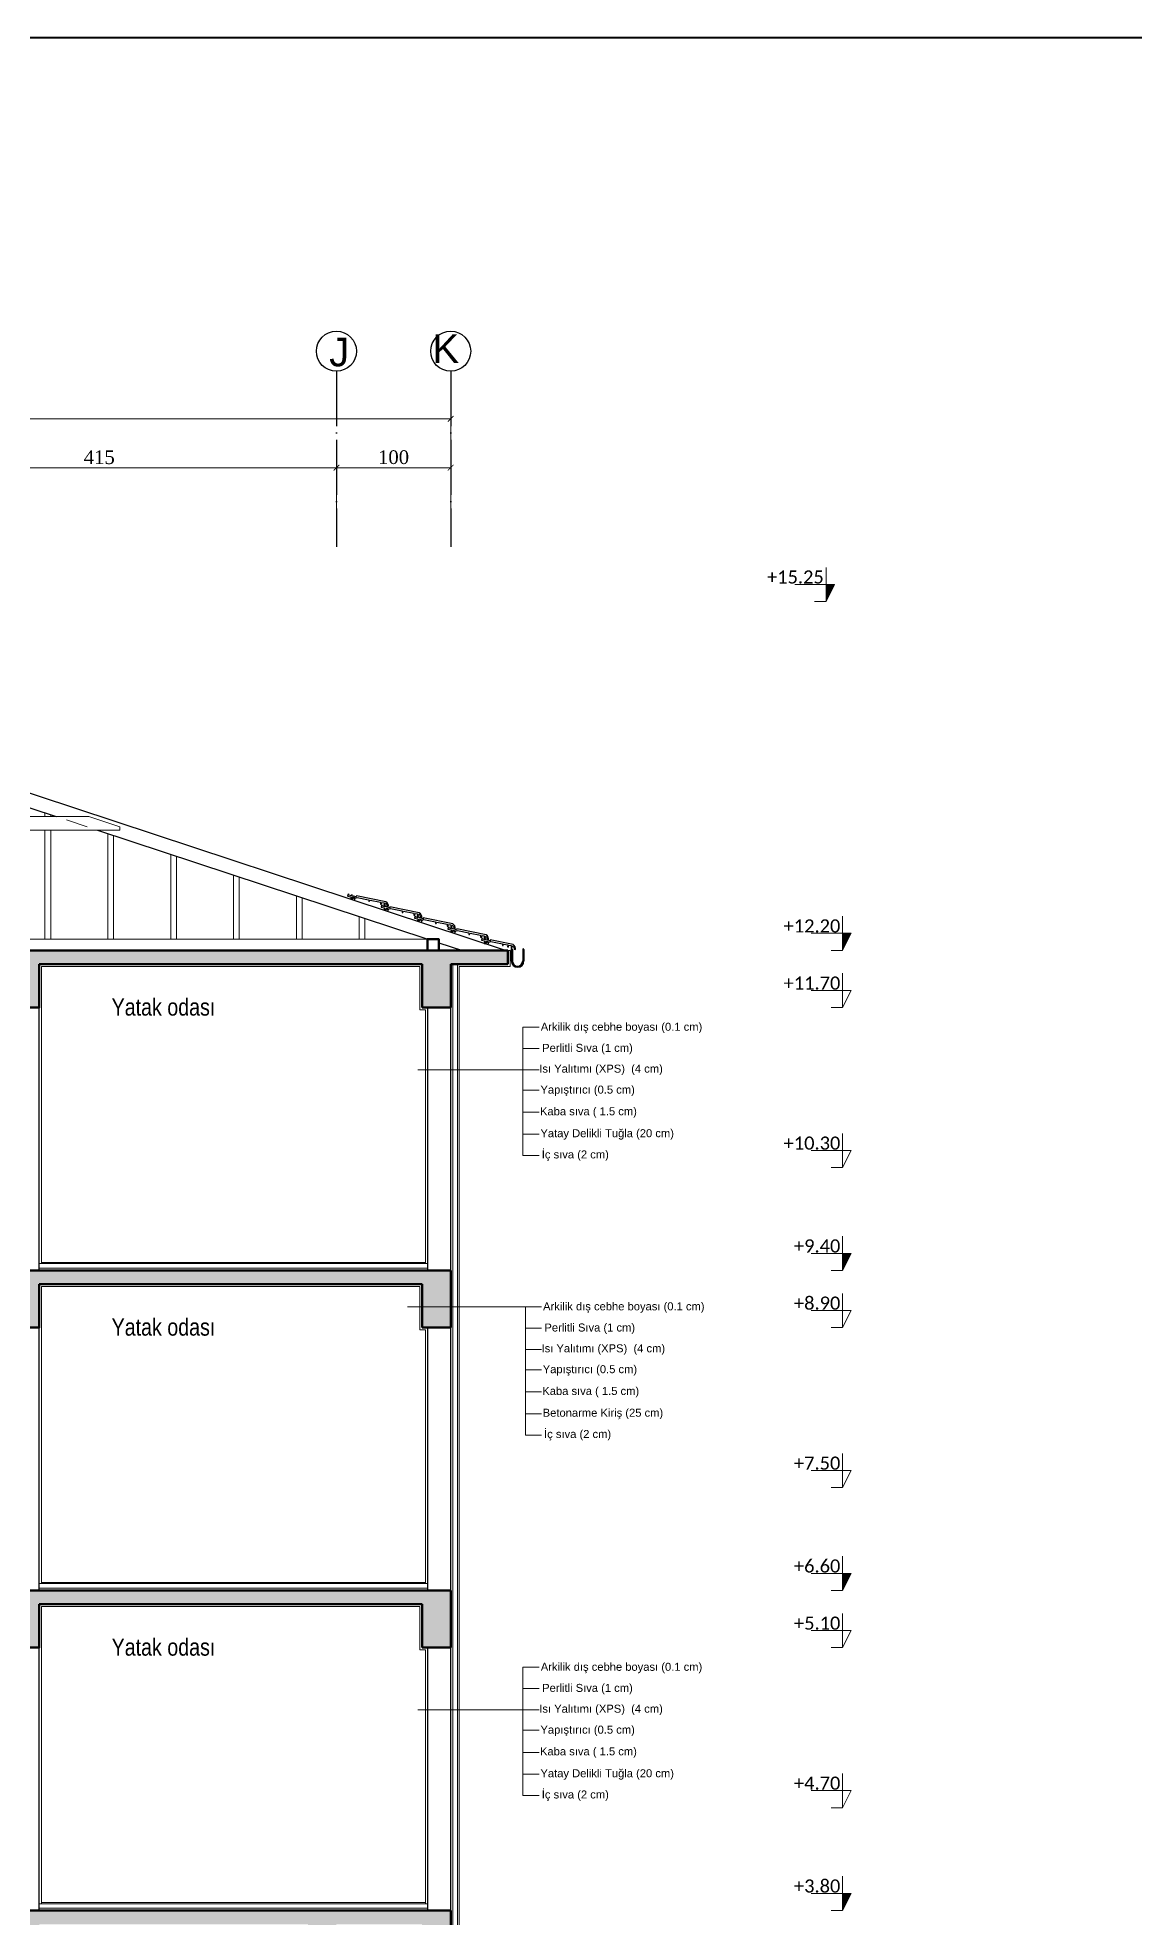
# Model space of a CAD drawing. Header units: metres. Extents: x 134072 to 172200, y 35728 to 38066.
# Drawn here: x 168327 to 169185, y 36596 to 38066 of the extents above; entities that cross this region are included whole.
import ezdxf

# ---------------------------------------------------------------- set-up
doc = ezdxf.new("R2010")
doc.units = ezdxf.units.M
doc.linetypes.add('ACAD_ISO04W100', pattern=[30, 24, -3, 0, -3])
for name, color, linetype in [('Aks', 7, 'Continuous'), ('duvaR', 52, 'Continuous'), ('KİREMİT', 242, 'Continuous'), ('yazı', 7, 'Continuous')]:
    doc.layers.add(name, color=color, linetype=linetype)
for name, color, linetype, lineweight in [('Cizgi 15', 3, 'Continuous', 15), ('Cizgi 20', 175, 'Continuous', 20), ('Cizgi 50', 1, 'Continuous', 50), ('ELEKTRİK', 102, 'Continuous', 40), ('Kotlandırma', 212, 'Continuous', 9), ('Olcu 20', 7, 'Continuous', 20), ('sıva', 145, 'Continuous', 5), ('Tarama 13', 221, 'Continuous', 13), ('Yazi Detay', 30, 'Continuous', 20)]:
    doc.layers.add(name, color=color, linetype=linetype, lineweight=lineweight)
doc.styles.add('arial_1_18', font='arial.ttf', dxfattribs={"height": 0.2})
doc.styles.add('omer', font='times.ttf', dxfattribs={"height": 12})
doc.styles.add('omr', font='ARIALN.TTF', dxfattribs={"height": 20})
doc.styles.get("Standard").update_dxf_attribs({"font": 'txt.shx'})
doc.dimstyles.new('ISO-25', dxfattribs={"dimtxt": 12, "dimasz": 5, "dimexe": 3, "dimexo": 10, "dimgap": 3, "dimtad": 1, "dimdec": 0, "dimtxsty": 'omer', "dimblk": 'ARCHTICK', "dimcen": 0, "dimclrd": 256, "dimclre": 256, "dimclrt": 256, "dimadec": 0, "dimazin": 0, "dimtfac": 1, "dimtdec": 0, "dimtix": 1, "dimtmove": 0, "dimatfit": 3, "dimldrblk": 'ARCHTICK', "dimfxl": 50, "dimfxlon": 1, "dimlwd": -1, "dimlwe": -1, "dimarcsym": 0})

# ---------------------------------------------------------------- blocks, each defined once
blk = doc.blocks.new('_ArchTick')
at = {"layer": 'Olcu 20', "color": 0, "const_width": 0.15}
blk.add_lwpolyline([(-0.5, -0.5), (0.5, 0.5)], dxfattribs=at)
blk = doc.blocks.new('*D191')
at = {"layer": 'Defpoints', "color": 0, "transparency": 16777216}
for p in [(52668.1, 7269), (52253.1, 7199.8), (52668.1, 7199.8)]:
    blk.add_point(p, dxfattribs=at)
at = {"layer": 'Olcu 20', "transparency": 16777216}
for p, q in [((52253.1, 7219), (52253.1, 7272)), ((52668.1, 7219), (52668.1, 7272)), ((52253.1, 7269), (52668.1, 7269))]:
    blk.add_line(p, q, dxfattribs=at)
at = {"layer": 'Olcu 20', "transparency": 16777216, "xscale": 5, "yscale": 5, "zscale": 5, "rotation": 180}
blk.add_blockref('_ArchTick', (52253.1, 7269), dxfattribs=at)
at = {"layer": 'Olcu 20', "transparency": 16777216, "xscale": 5, "yscale": 5, "zscale": 5}
blk.add_blockref('_ArchTick', (52668.1, 7269), dxfattribs=at)
at = {"layer": 'Olcu 20', "transparency": 16777216, "insert": (52460.6, 7278.1), "char_height": 12, "attachment_point": 5, "style": 'omer'}
blk.add_mtext('415', dxfattribs=at)
blk = doc.blocks.new('*D192')
at = {"layer": 'Defpoints', "color": 0, "transparency": 16777216}
for p in [(52768.1, 7269), (52668.1, 7199.8), (52768.1, 7199.8)]:
    blk.add_point(p, dxfattribs=at)
at = {"layer": 'Olcu 20', "transparency": 16777216}
for p, q in [((52668.1, 7219), (52668.1, 7272)), ((52768.1, 7219), (52768.1, 7272)), ((52668.1, 7269), (52768.1, 7269))]:
    blk.add_line(p, q, dxfattribs=at)
at = {"layer": 'Olcu 20', "transparency": 16777216, "xscale": 5, "yscale": 5, "zscale": 5, "rotation": 180}
blk.add_blockref('_ArchTick', (52668.1, 7269), dxfattribs=at)
at = {"layer": 'Olcu 20', "transparency": 16777216, "xscale": 5, "yscale": 5, "zscale": 5}
blk.add_blockref('_ArchTick', (52768.1, 7269), dxfattribs=at)
at = {"layer": 'Olcu 20', "transparency": 16777216, "insert": (52718.1, 7278.1), "char_height": 12, "attachment_point": 5, "style": 'omer'}
blk.add_mtext('100', dxfattribs=at)
blk = doc.blocks.new('*D193')
at = {"layer": 'Defpoints', "color": 0, "transparency": 16777216}
for p in [(51068.1, 7311.8), (51068.1, 7199.8), (52768.1, 7199.8)]:
    blk.add_point(p, dxfattribs=at)
at = {"layer": 'Olcu 20', "transparency": 16777216}
for p, q in [((51068.1, 7261.8), (51068.1, 7314.8)), ((52768.1, 7311.8), (51068.1, 7311.8)), ((52768.1, 7261.8), (52768.1, 7314.8))]:
    blk.add_line(p, q, dxfattribs=at)
at = {"layer": 'Olcu 20', "transparency": 16777216, "xscale": 5, "yscale": 5, "zscale": 5, "rotation": 180}
blk.add_blockref('_ArchTick', (51068.1, 7311.8), dxfattribs=at)
at = {"layer": 'Olcu 20', "transparency": 16777216, "xscale": 5, "yscale": 5, "zscale": 5}
blk.add_blockref('_ArchTick', (52768.1, 7311.8), dxfattribs=at)
at = {"layer": 'Olcu 20', "transparency": 16777216, "insert": (51918.1, 7320.9), "char_height": 12, "attachment_point": 5, "style": 'omer'}
blk.add_mtext('1700', dxfattribs=at)
blk = doc.blocks.new('A$C4DE30334')
at = {"layer": 'Kotlandırma', "lineweight": 20}
for points in [[(2427.7, 1822.8), (2435.2, 1822.8), (2427.7, 1807.8)], [(2442.2, 1517.6), (2449.7, 1517.6), (2442.2, 1502.6)], [(2442.2, 1237.6), (2449.7, 1237.6), (2442.2, 1222.6)], [(2442.2, 957.6), (2449.7, 957.6), (2442.2, 942.6)], [(2442.2, 677.6), (2449.7, 677.6), (2442.2, 662.6)]]:
    blk.add_hatch(color=256, dxfattribs=at).paths.add_polyline_path(points)
at = {"layer": 'Tarama 13'}
h = blk.add_hatch(dxfattribs=at)
h.set_pattern_fill('ANSI33', color=256, scale=2, style=0)
h.set_pattern_definition([(45, (-50668.803, -5344.02), (-8.980256, 8.980256), []), (45, (-50659.823, -5344.02), (-8.980256, 8.980256), [6.35, -3.175])])
h.paths.add_polyline_path([(2099.3, 382.6), (2079.3, 382.6), (2079.3, 202.6), (2099.3, 202.6)])
h.paths.add_polyline_path([(1999.3, 242.6), (1999.3, 382.6), (1969.3, 382.6), (1969.3, 242.6), (1739.3, 242.6), (1739.3, 382.6), (1714.3, 382.6), (1714.3, 242.6), (1620.5, 242.6), (1620.5, 202.6), (1999.3, 202.6)])
h.paths.add_polyline_path([(1620.5, 242.6), (1124.3, 242.6), (1124.3, 382.6), (1099.3, 382.6), (1099.3, 242.6), (914.3, 242.6), (914.3, 1502.6), (583.4, 1502.6), (583.3, 1490.6), (889.3, 1490.6), (889.3, 1222.6), (349.3, 1222.6), (349.3, 1207.6), (524.3, 1207.6), (524.3, 1190.8), (549.3, 1190.8), (549.3, 1210.6), (889.3, 1210.6), (889.3, 942.6), (349.3, 942.6), (349.3, 927.6), (524.3, 927.6), (524.3, 892.6), (549.3, 892.6), (549.3, 930.6), (889.3, 930.6), (889.3, 662.6), (349.3, 662.6), (349.3, 647.6), (524.3, 647.6), (524.3, 612.6), (549.3, 612.6), (549.3, 650.6), (889.3, 650.6), (889.3, 242.6), (554.3, 242.6), (554.3, 382.6), (524.3, 382.6), (524.3, 242.6), (494.3, 242.6), (494.3, 202.6), (1620.5, 202.6)])
h.paths.add_polyline_path([(369.3, 382.6), (349.3, 382.6), (349.3, 202.6), (369.3, 202.6)], flags=17)
h.paths.add_polyline_path([(549.3, 1490.6), (579.3, 1490.6), (579.3, 1502.6), (299.3, 1502.6), (299.3, 1487.6), (524.3, 1487.6), (524.3, 1452.6), (549.3, 1452.6)])
h.paths.add_polyline_path([(914.3, 1622.6), (1099.3, 1622.6), (1099.3, 1602.6), (1119.3, 1602.6), (1119.3, 1637.6), (894.3, 1637.6), (894.3, 1602.6), (914.3, 1602.6)])
h.paths.add_polyline_path([(1739.3, 1490.6), (2074.3, 1490.6), (2074.3, 1452.6), (2099.3, 1452.6), (2099.3, 1490.6), (2149.3, 1490.6), (2149.3, 1502.6), (1099.3, 1502.6), (1099.3, 1452.6), (1124.3, 1452.6), (1124.3, 1490.6), (1714.3, 1490.6), (1714.3, 1452.6), (1739.3, 1452.6)])
h.paths.add_polyline_path([(1739.3, 1210.6), (2074.3, 1210.6), (2074.3, 1190.8), (2099.3, 1190.8), (2099.3, 1222.6), (1099.3, 1222.6), (1099.3, 1172.6), (1124.3, 1172.6), (1124.3, 1210.6), (1714.3, 1210.6), (1714.3, 1172.6), (1739.3, 1172.6)])
h.paths.add_polyline_path([(1739.3, 930.6), (2074.3, 930.6), (2074.3, 892.6), (2099.3, 892.6), (2099.3, 942.6), (1099.3, 942.6), (1099.3, 892.6), (1124.3, 892.6), (1124.3, 930.6), (1714.3, 930.6), (1714.3, 892.6), (1739.3, 892.6)])
h.paths.add_polyline_path([(2099.3, 662.6), (1099.3, 662.6), (1099.3, 612.6), (1124.3, 612.6), (1124.3, 650.6), (1714.3, 650.6), (1714.3, 612.6), (1739.3, 612.6), (1739.3, 650.6), (1974.3, 650.6), (1974.3, 612.6), (1999.3, 612.6), (1999.3, 650.6), (2074.3, 650.6), (2074.3, 612.6), (2099.3, 612.6)])
h.paths.add_polyline_path([(2099.3, 1190.8), (2074.3, 1190.8), (2074.3, 1172.6), (2099.3, 1172.6)], flags=17)
h.paths.add_polyline_path([(609.8, 646.1), (609.8, 665.9), (588.5, 665.9), (588.5, 646.1)], flags=25)
h.paths.add_polyline_path([(609.7, 212.8), (609.7, 232.6), (588.3, 232.6), (588.3, 212.8)], flags=24)
h.paths.add_polyline_path([(609.8, 926.1), (609.8, 945.9), (588.5, 945.9), (588.5, 926.1)], flags=25)
h.paths.add_polyline_path([(609.8, 1206.1), (609.8, 1225.9), (588.5, 1225.9), (588.5, 1206.1)], flags=25)
h.paths.add_polyline_path([(609.8, 1486.1), (609.8, 1505.9), (588.5, 1505.9), (588.5, 1486.1)], flags=9)
h.paths.add_polyline_path([(1059.3, 1617.8), (1059.3, 1641.5), (1033.7, 1641.5), (1033.7, 1617.8)], flags=9)
at = {"layer": 'Aks', "color": 251, "linetype": 'ACAD_ISO04W100', "lineweight": -3, "ltscale": 2}
for points in [[(1999.3, 2009.4), (1999.3, 1855.8)], [(2099.3, 2009.4), (2099.3, 1855.8)]]:
    blk.add_lwpolyline(points, dxfattribs=at)
at = {"layer": 'Aks', "color": 30, "linetype": 'Continuous', "lineweight": -3}
for centre in [(1999.3, 2026.9), (2099.3, 2026.9)]:
    blk.add_circle(centre, 17.5, dxfattribs=at)
at = {"layer": 'Cizgi 15', "lineweight": -3}
for p, q in [((2152.3, 1499.4), (2151.3, 1499.4)), ((2152.3, 1497.4), (2151.3, 1497.4)), ((2152.3, 1503.4), (2152.3, 1493.4)), ((2153.3, 1503.4), (2153.3, 1493.4)), ((2162.3, 1503.4), (2162.3, 1493.4)), ((2163.3, 1503.4), (2163.3, 1493.4))]:
    blk.add_line(p, q, dxfattribs=at)
for centre, radius, start, end in [((2152.8, 1503.4), 0.5, 0, 180), ((2162.8, 1503.4), 0.5, 0, 180), ((2157.8, 1493.4), 5.5, 180, 0), ((2157.8, 1493.4), 4.5, 180, 0)]:
    blk.add_arc(centre, radius, start, end, dxfattribs=at)
at = {"layer": 'Cizgi 20'}
for p, q in [((1708.8, 1619.9), (1782.7, 1619.9)), ((1763, 1616.9), (1781.2, 1610.9)), ((1708.8, 1607.9), (1809.9, 1607.9))]:
    blk.add_line(p, q, dxfattribs=at)
blk.add_lwpolyline([(1782.7, 1619.9), (1809.9, 1610.9), (1809.9, 1607.9)], dxfattribs=at)
at = {"layer": 'Cizgi 50'}
for p, q in [((2149.3, 1502.6), (1099.3, 1502.6)), ((2149.3, 1502.6), (2149.3, 1490.6)), ((2074.3, 1490.6), (1739.3, 1490.6)), ((2074.3, 1490.6), (2074.3, 1452.6)), ((2149.3, 1490.6), (2099.3, 1490.6)), ((2099.3, 1452.6), (2099.3, 1490.6)), ((2074.3, 1452.6), (2099.3, 1452.6)), ((2099.3, 1222.6), (1099.3, 1222.6)), ((2099.3, 1172.6), (2099.3, 1222.6)), ((2074.3, 1210.6), (1739.3, 1210.6)), ((2074.3, 1210.6), (2074.3, 1172.6)), ((2074.3, 1172.6), (2099.3, 1172.6)), ((2099.3, 942.6), (1099.3, 942.6)), ((2099.3, 892.6), (2099.3, 942.6)), ((2074.3, 930.6), (1739.3, 930.6)), ((2074.3, 930.6), (2074.3, 892.6)), ((2074.3, 892.6), (2099.3, 892.6)), ((2099.3, 662.6), (1099.3, 662.6)), ((2099.3, 612.6), (2099.3, 662.6))]:
    blk.add_line(p, q, dxfattribs=at)
blk.add_lwpolyline([(2088.9, 1502.6), (2088.9, 1512.6), (2078.9, 1512.6), (2078.9, 1502.6)], close=True, dxfattribs=at)
for points in [[(1714.3, 1490.6), (1714.3, 1452.6), (1739.3, 1452.6), (1739.3, 1490.6)], [(1714.3, 1210.6), (1714.3, 1172.6), (1739.3, 1172.6), (1739.3, 1210.6)], [(1714.3, 930.6), (1714.3, 892.6), (1739.3, 892.6), (1739.3, 930.6)]]:
    blk.add_lwpolyline(points, dxfattribs=at)
at = {"layer": 'duvaR'}
for p, q in [((1224.3, 1807.3), (2147.8, 1502.6)), ((1708.8, 1634.8), (1754, 1619.9)), ((1790.3, 1607.9), (2079.2, 1512.6)), ((2088.9, 1509.4), (2109.5, 1502.6)), ((1739.3, 1222.6), (1739.3, 1452.6)), ((2079.3, 1222.6), (2079.3, 1452.6)), ((2099.3, 1222.6), (2099.3, 1452.6)), ((1739.3, 942.6), (1739.3, 1172.6)), ((2079.3, 942.6), (2079.3, 1172.6)), ((2099.3, 942.6), (2099.3, 1172.6)), ((1739.3, 662.6), (1739.3, 892.6)), ((2079.3, 662.6), (2079.3, 892.6)), ((2099.3, 662.6), (2099.3, 892.6))]:
    blk.add_line(p, q, dxfattribs=at)
at = {"layer": 'KİREMİT', "color": 242}
for p, q in [((2013.6, 1548.7), (2013.1, 1547)), ((2013.6, 1548.7), (2013.1, 1547)), ((2013.6, 1548.7), (2015.5, 1548.1)), ((2013.6, 1548.7), (2015.5, 1548.1)), ((2015.5, 1548.1), (2014.9, 1546.4)), ((2015.5, 1548.1), (2014.9, 1546.4)), ((2042.8, 1539.1), (2042.3, 1537.4)), ((2042.8, 1539.1), (2042.3, 1537.4)), ((2042.8, 1539.1), (2044.7, 1538.5)), ((2042.8, 1539.1), (2044.7, 1538.5)), ((2044.7, 1538.5), (2044.1, 1536.8)), ((2044.7, 1538.5), (2044.1, 1536.8)), ((2072.1, 1529.4), (2071.5, 1527.8)), ((2072.1, 1529.4), (2071.5, 1527.8)), ((2072.1, 1529.4), (2073.9, 1528.8)), ((2072.1, 1529.4), (2073.9, 1528.8)), ((2073.9, 1528.8), (2073.4, 1527.1)), ((2073.9, 1528.8), (2073.4, 1527.1)), ((2101.3, 1519.8), (2100.8, 1518.1)), ((2101.3, 1519.8), (2100.8, 1518.1)), ((2101.3, 1519.8), (2103.2, 1519.2)), ((2101.3, 1519.8), (2103.2, 1519.2)), ((2103.2, 1519.2), (2102.6, 1517.5)), ((2103.2, 1519.2), (2102.6, 1517.5)), ((2130.5, 1510.1), (2130, 1508.5)), ((2130.5, 1510.1), (2130, 1508.5)), ((2130.5, 1510.1), (2132.4, 1509.5)), ((2130.5, 1510.1), (2132.4, 1509.5)), ((2132.4, 1509.5), (2131.8, 1507.9)), ((2132.4, 1509.5), (2131.8, 1507.9))]:
    blk.add_line(p, q, dxfattribs=at)
for points in [[(2012.8, 1547.2), (2013.4, 1549.4), (2016.5, 1548.7), (2017.4, 1549), (2027.5, 1547), (2027.6, 1545.6), (2028.1, 1545.4), (2028.7, 1546.7), (2037.8, 1544.9), (2037.8, 1543.1), (2038.4, 1543), (2039, 1544.6), (2041, 1544.2), (2040.8, 1541.8), (2041.4, 1541.7), (2042.2, 1544, -0.317877), (2043.5, 1541), (2044.7, 1540.8, 0.333333), (2042.6, 1545.2), (2016.9, 1550.4), (2016.7, 1549.6), (2013.1, 1550.4), (2013.3, 1551.1), (2012.6, 1551.2), (2012.4, 1550.5), (2010.3, 1550.9), (2010.4, 1551.7), (2009.5, 1551.9), (2009.1, 1550.2), (2012, 1549.6), (2011.8, 1547.4)], [(2042, 1537.6), (2042.7, 1539.7), (2045.7, 1539.1), (2046.7, 1539.4), (2056.8, 1537.3), (2056.8, 1535.9), (2057.4, 1535.8), (2057.9, 1537.1), (2067, 1535.2), (2067, 1533.5), (2067.6, 1533.4), (2068.2, 1535), (2070.2, 1534.6), (2070, 1532.2), (2070.6, 1532.1), (2071.4, 1534.4, -0.317877), (2072.7, 1531.4), (2073.9, 1531.1, 0.333333), (2071.8, 1535.5), (2046.1, 1540.7), (2046, 1540), (2042.4, 1540.7), (2042.5, 1541.4), (2041.8, 1541.6), (2041.7, 1540.9), (2039.5, 1541.3), (2039.7, 1542), (2038.7, 1542.2), (2038.4, 1540.6), (2041.2, 1540), (2041, 1537.8)], [(2071.2, 1527.9), (2071.9, 1530.1), (2074.9, 1529.5), (2075.9, 1529.7), (2086, 1527.7), (2086, 1526.3), (2086.6, 1526.2), (2087.1, 1527.4), (2096.3, 1525.6), (2096.2, 1523.9), (2096.8, 1523.7), (2097.5, 1525.4), (2099.4, 1525), (2099.3, 1522.5), (2099.8, 1522.4), (2100.6, 1524.7, -0.317877), (2102, 1521.7), (2103.2, 1521.5, 0.333333), (2101.1, 1525.9), (2075.3, 1531.1), (2075.2, 1530.4), (2071.6, 1531.1), (2071.8, 1531.8), (2071, 1531.9), (2070.9, 1531.2), (2068.7, 1531.7), (2068.9, 1532.4), (2067.9, 1532.6), (2067.6, 1530.9), (2070.5, 1530.4), (2070.3, 1528.1)], [(2100.4, 1518.3), (2101.1, 1520.4), (2104.2, 1519.8), (2105.1, 1520.1), (2115.2, 1518), (2115.3, 1516.6), (2115.8, 1516.5), (2116.4, 1517.8), (2125.5, 1516), (2125.5, 1514.2), (2126.1, 1514.1), (2126.7, 1515.7), (2128.7, 1515.3), (2128.5, 1512.9), (2129.1, 1512.8), (2129.9, 1515.1, -0.317877), (2131.2, 1512.1), (2132.4, 1511.8, 0.333333), (2130.3, 1516.2), (2104.6, 1521.4), (2104.4, 1520.7), (2100.8, 1521.4), (2101, 1522.2), (2100.3, 1522.3), (2100.1, 1521.6), (2098, 1522), (2098.1, 1522.7), (2097.2, 1522.9), (2096.8, 1521.3), (2099.7, 1520.7), (2099.5, 1518.5)], [(2129.7, 1508.6), (2130.4, 1510.8), (2133.4, 1510.2), (2134.4, 1510.4), (2144.5, 1508.4), (2144.5, 1507), (2145.1, 1506.9), (2145.6, 1508.2), (2149.2, 1507.4), (2149.1, 1505.7), (2149.7, 1505.6), (2150.3, 1507.2), (2152.3, 1506.8), (2152.1, 1504.4), (2152.7, 1504.3), (2153.5, 1506.6, -0.317877), (2154.8, 1503.6), (2156, 1503.3, 0.333333), (2153.9, 1507.7), (2133.8, 1511.8), (2133.7, 1511.1), (2130.1, 1511.8), (2130.2, 1512.5), (2129.5, 1512.7), (2129.4, 1511.9), (2127.2, 1512.4), (2127.3, 1513.1), (2126.4, 1513.3), (2126.1, 1511.7), (2128.9, 1511.1), (2128.7, 1508.8)]]:
    blk.add_lwpolyline(points, format="xyb", close=True, dxfattribs=at)
at = {"layer": 'Kotlandırma', "lineweight": 20}
for p, q in [((2427.7, 1822.8), (2427.7, 1837.8)), ((2427.7, 1822.8), (2400.4, 1822.8)), ((2427.7, 1807.8), (2435.2, 1822.8)), ((2435.2, 1822.8), (2427.7, 1822.8)), ((2427.7, 1822.8), (2427.7, 1807.8)), ((2417.7, 1807.8), (2427.7, 1807.8)), ((2442.2, 1517.6), (2442.2, 1532.6)), ((2442.2, 1517.6), (2414.8, 1517.6)), ((2442.2, 1502.6), (2449.7, 1517.6)), ((2449.7, 1517.6), (2442.2, 1517.6)), ((2442.2, 1517.6), (2442.2, 1502.6)), ((2432.2, 1502.6), (2442.2, 1502.6)), ((2442.2, 1467.6), (2442.2, 1482.6)), ((2442.2, 1467.6), (2414.8, 1467.6)), ((2442.2, 1452.6), (2449.7, 1467.6)), ((2449.7, 1467.6), (2442.2, 1467.6)), ((2442.2, 1467.6), (2442.2, 1452.6)), ((2432.2, 1452.6), (2442.2, 1452.6)), ((2442.2, 1327.6), (2442.2, 1342.6)), ((2442.2, 1327.6), (2414.8, 1327.6)), ((2442.2, 1312.6), (2449.7, 1327.6)), ((2449.7, 1327.6), (2442.2, 1327.6)), ((2442.2, 1327.6), (2442.2, 1312.6)), ((2432.2, 1312.6), (2442.2, 1312.6)), ((2442.2, 1237.6), (2442.2, 1252.6)), ((2442.2, 1237.6), (2414.8, 1237.6)), ((2442.2, 1222.6), (2449.7, 1237.6)), ((2449.7, 1237.6), (2442.2, 1237.6)), ((2442.2, 1237.6), (2442.2, 1222.6)), ((2432.2, 1222.6), (2442.2, 1222.6)), ((2442.2, 1187.6), (2442.2, 1202.6)), ((2442.2, 1187.6), (2414.8, 1187.6)), ((2442.2, 1172.6), (2449.7, 1187.6)), ((2449.7, 1187.6), (2442.2, 1187.6)), ((2442.2, 1187.6), (2442.2, 1172.6)), ((2432.2, 1172.6), (2442.2, 1172.6)), ((2442.2, 1047.6), (2442.2, 1062.6)), ((2442.2, 1047.6), (2414.8, 1047.6)), ((2442.2, 1032.6), (2449.7, 1047.6)), ((2449.7, 1047.6), (2442.2, 1047.6)), ((2442.2, 1047.6), (2442.2, 1032.6)), ((2432.2, 1032.6), (2442.2, 1032.6)), ((2442.2, 957.6), (2442.2, 972.6)), ((2442.2, 957.6), (2414.8, 957.6)), ((2442.2, 942.6), (2449.7, 957.6)), ((2449.7, 957.6), (2442.2, 957.6)), ((2442.2, 957.6), (2442.2, 942.6)), ((2432.2, 942.6), (2442.2, 942.6)), ((2442.2, 907.6), (2442.2, 922.6)), ((2442.2, 907.6), (2414.8, 907.6)), ((2442.2, 892.6), (2449.7, 907.6)), ((2449.7, 907.6), (2442.2, 907.6)), ((2442.2, 907.6), (2442.2, 892.6)), ((2432.2, 892.6), (2442.2, 892.6)), ((2442.2, 767.6), (2442.2, 782.6)), ((2442.2, 767.6), (2414.8, 767.6)), ((2442.2, 752.6), (2449.7, 767.6)), ((2449.7, 767.6), (2442.2, 767.6)), ((2442.2, 767.6), (2442.2, 752.6)), ((2432.2, 752.6), (2442.2, 752.6)), ((2442.2, 677.6), (2442.2, 692.6)), ((2442.2, 677.6), (2414.8, 677.6)), ((2442.2, 662.6), (2449.7, 677.6)), ((2449.7, 677.6), (2442.2, 677.6)), ((2442.2, 677.6), (2442.2, 662.6)), ((2432.2, 662.6), (2442.2, 662.6))]:
    blk.add_line(p, q, dxfattribs=at)
at = {"layer": 'sıva'}
for p, q in [((2149.3, 1502.6), (2151.3, 1502.6)), ((2101.3, 610.6), (2101.3, 1490.6)), ((2105.3, 606.6), (2105.3, 1490.6)), ((1739.3, 1228.6), (2079.3, 1228.6)), ((1739.3, 1224.6), (2079.3, 1224.6)), ((1741.3, 1229.6), (2077.2, 1229.6)), ((1739.3, 948.6), (2079.3, 948.6)), ((1739.3, 944.6), (2079.3, 944.6)), ((1741.3, 949.6), (2077.2, 949.6)), ((1739.3, 668.6), (2079.3, 668.6)), ((1739.3, 664.6), (2079.3, 664.6)), ((1741.3, 669.6), (2077.2, 669.6))]:
    blk.add_line(p, q, dxfattribs=at)
for points in [[(2106.8, 605.1), (2106.8, 1488.6), (2151.3, 1488.6), (2151.3, 1502.6)], [(2077.3, 1228.6), (2077.3, 1450.6), (2072.3, 1450.6), (2072.3, 1488.6), (1741.3, 1488.6), (1741.3, 1228.6)], [(2077.3, 948.6), (2077.3, 1170.6), (2072.3, 1170.6), (2072.3, 1208.6), (1741.3, 1208.6), (1741.3, 948.6)], [(2077.3, 668.6), (2077.3, 890.6), (2072.3, 890.6), (2072.3, 928.6), (1741.3, 928.6), (1741.3, 668.6)]]:
    blk.add_lwpolyline(points, dxfattribs=at)
at = {"layer": 'Tarama 13'}
for p, q in [((1744.3, 1619.9), (1744.3, 1623.1)), ((1749.3, 1619.9), (1749.3, 1621.4)), ((1744.3, 1512.6), (1744.3, 1607.9)), ((1749.3, 1512.6), (1749.3, 1607.9)), ((1799.3, 1512.6), (1799.3, 1604.9)), ((1804.3, 1512.6), (1804.3, 1603.3)), ((1854.3, 1512.6), (1854.3, 1586.8)), ((1859.3, 1512.6), (1859.3, 1585.1)), ((1909.3, 1512.6), (1909.3, 1568.6)), ((1914.3, 1512.6), (1914.3, 1567)), ((1964.3, 1512.6), (1964.3, 1550.5)), ((1969.3, 1512.6), (1969.3, 1548.8)), ((2019.3, 1512.6), (2019.3, 1532.3)), ((2024.3, 1512.6), (2024.3, 1530.7)), ((1468.8, 1512.6), (2078.9, 1512.6))]:
    blk.add_line(p, q, dxfattribs=at)
at = {"layer": 'Yazi Detay'}
for points in [[(2162.5, 1435.4), (2162.5, 1323.2)], [(2162.5, 1435.4), (2176.7, 1435.4)], [(2162.5, 1435.4), (2162.5, 1323.2)], [(2162.5, 1435.4), (2176.7, 1435.4)], [(2162.5, 1416.8), (2176.7, 1416.8)], [(2162.5, 1416.8), (2176.7, 1416.8)], [(2162.5, 1398.2), (2070.4, 1398.2)], [(2162.5, 1398.2), (2070.4, 1398.2)], [(2162.5, 1398.2), (2176.7, 1398.2)], [(2162.5, 1398.2), (2176.7, 1398.2)], [(2162.5, 1380.3), (2176.7, 1380.3)], [(2162.5, 1380.3), (2176.7, 1380.3)], [(2162.5, 1361), (2176.7, 1361)], [(2162.5, 1361), (2176.7, 1361)], [(2162.5, 1341.8), (2176.7, 1341.8)], [(2162.5, 1341.8), (2176.7, 1341.8)], [(2162.5, 1323.2), (2176.7, 1323.2)], [(2162.5, 1323.2), (2176.7, 1323.2)], [(2164.6, 1190.8), (2061.5, 1190.8)], [(2164.6, 1190.8), (2164.6, 1078.6)], [(2164.6, 1190.8), (2178.7, 1190.8)], [(2164.6, 1172.2), (2178.7, 1172.2)], [(2164.6, 1153.6), (2178.7, 1153.6)], [(2164.6, 1135.6), (2178.7, 1135.6)], [(2164.6, 1116.4), (2178.7, 1116.4)], [(2164.6, 1097.1), (2178.7, 1097.1)], [(2164.6, 1078.6), (2178.7, 1078.6)], [(2162.5, 875.4), (2162.5, 763.2)], [(2162.5, 875.4), (2176.7, 875.4)], [(2162.5, 856.8), (2176.7, 856.8)], [(2162.5, 838.2), (2070.4, 838.2)], [(2162.5, 838.2), (2176.7, 838.2)], [(2162.5, 820.3), (2176.7, 820.3)], [(2162.5, 801), (2176.7, 801)], [(2162.5, 781.8), (2176.7, 781.8)], [(2162.5, 763.2), (2176.7, 763.2)]]:
    blk.add_lwpolyline(points, dxfattribs=at)
at = {"layer": 'Aks', "color": 19, "linetype": 'Continuous', "lineweight": -3, "style": 'arial_1_18'}
for s, p in [('K', (2083.3, 2016.7)), ('J', (1993, 2013.7))]:
    blk.add_text(s, height=25, dxfattribs=at).set_placement(p)
at = {"layer": 'Kotlandırma', "lineweight": 20, "char_height": 12.5, "width": 46.982, "attachment_point": 9}
for s, insert in [('\\pxa0.83333,sm1.15;{\\fCalibri|b0|i0|c162|p34;\\H0.9167x;\\C0;+15.25}', (2425.7, 1823.5)), ('\\pxa0.83333,sm1.15;{\\fCalibri|b0|i0|c162|p34;\\H0.9167x;\\C0;+12.20}', (2440.2, 1518.2)), ('\\pxa0.83333,sm1.15;{\\fCalibri|b0|i0|c162|p34;\\H0.9167x;\\C0;+11.70}', (2440.2, 1468.2)), ('\\pxa0.83333,sm1.15;{\\fCalibri|b0|i0|c162|p34;\\H0.9167x;\\C0;+10.30}', (2440.2, 1328.2)), ('\\pxa0.83333,sm1.15;{\\fCalibri|b0|i0|c162|p34;\\H0.9167x;\\C0;+9.40}', (2440.2, 1238.2)), ('\\pxa0.83333,sm1.15;{\\fCalibri|b0|i0|c162|p34;\\H0.9167x;\\C0;+8.90}', (2440.2, 1188.2)), ('\\pxa0.83333,sm1.15;{\\fCalibri|b0|i0|c162|p34;\\H0.9167x;\\C0;+7.50}', (2440.2, 1048.2)), ('\\pxa0.83333,sm1.15;{\\fCalibri|b0|i0|c162|p34;\\H0.9167x;\\C0;+6.60}', (2440.2, 958.2)), ('\\pxa0.83333,sm1.15;{\\fCalibri|b0|i0|c162|p34;\\H0.9167x;\\C0;+5.10}', (2440.2, 908.2)), ('\\pxa0.83333,sm1.15;{\\fCalibri|b0|i0|c162|p34;\\H0.9167x;\\C0;+4.70}', (2440.2, 768.2)), ('\\pxa0.83333,sm1.15;{\\fCalibri|b0|i0|c162|p34;\\H0.9167x;\\C0;+3.80}', (2440.2, 678.2))]:
    blk.add_mtext(s, dxfattribs=dict(at, insert=insert))
at = {"layer": 'Yazi Detay', "char_height": 7, "width": 5264}
for s, insert, attachment_point in [('{\\fArial|b0|i0|c162|p34;Arkilik dış cebhe boyası (0.1 cm)}', (2319.4, 1430.2), 9), ('{\\fArial|b0|i0|c162|p34;Arkilik dış cebhe boyası (0.1 cm)}', (2319.4, 1430.2), 9), ('{\\fArial|b0|i0|c162|p34;Isı Yalıtımı (XPS)  (4 cm)}', (2284.9, 1393.6), 9), ('{\\fArial|b0|i0|c162|p34;Isı Yalıtımı (XPS)  (4 cm)}', (2284.9, 1393.6), 9), ('{\\fArial|b0|i0|c162|p34;Yapıştırıcı (0.5 cm)}', (2260.4, 1375.2), 9), ('{\\fArial|b0|i0|c162|p34;Yapıştırıcı (0.5 cm)}', (2260.4, 1375.2), 9), ('{\\fArial|b0|i0|c162|p34;Kaba sıva ( 1.5 cm)}', (2262.2, 1356.3), 9), ('{\\fArial|b0|i0|c162|p34;Kaba sıva ( 1.5 cm)}', (2262.2, 1356.3), 9), ('{\\fArial|b0|i0|c162|p34;Yatay Delikli Tuğla (20 cm)}', (2177.8, 1337.1), 7), ('{\\fArial|b0|i0|c162|p34;Yatay Delikli Tuğla (20 cm)}', (2177.8, 1337.1), 7), ('{\\fArial|b0|i0|c162|p34;Arkilik dış cebhe boyası (0.1 cm)}', (2321.4, 1185.6), 9), ('{\\fArial|b0|i0|c162|p34;Isı Yalıtımı (XPS)  (4 cm)}', (2286.9, 1148.9), 9), ('{\\fArial|b0|i0|c162|p34;Yapıştırıcı (0.5 cm)}', (2262.4, 1130.6), 9), ('{\\fArial|b0|i0|c162|p34;Kaba sıva ( 1.5 cm)}', (2264.2, 1111.6), 9), ('{\\fArial|b0|i0|c162|p34;Betonarme Kiriş (25 cm)}', (2179.8, 1092.5), 7), ('{\\fArial|b0|i0|c162|p34;Arkilik dış cebhe boyası (0.1 cm)}', (2319.4, 870.2), 9), ('{\\fArial|b0|i0|c162|p34;Isı Yalıtımı (XPS)  (4 cm)}', (2284.9, 833.6), 9), ('{\\fArial|b0|i0|c162|p34;Yapıştırıcı (0.5 cm)}', (2260.4, 815.2), 9), ('{\\fArial|b0|i0|c162|p34;Kaba sıva ( 1.5 cm)}', (2262.2, 796.3), 9), ('{\\fArial|b0|i0|c162|p34;Yatay Delikli Tuğla (20 cm)}', (2177.8, 777.1), 7)]:
    blk.add_mtext(s, dxfattribs=dict(at, insert=insert, attachment_point=attachment_point))
at = {"layer": 'Yazi Detay', "char_height": 7, "width": 5264, "attachment_point": 7, "style": 'omr'}
for s, insert in [('{\\fArial|b0|i0|c0|p34;Perlitli Sıva (1 cm)}', (2179.3, 1411.8)), ('{\\fArial|b0|i0|c0|p34;Perlitli Sıva (1 cm)}', (2179.3, 1411.8)), ('{\\fArial|b0|i0|c162|p34;İç sıva (2 cm)}', (2179, 1318.5)), ('{\\fArial|b0|i0|c162|p34;İç sıva (2 cm)}', (2179, 1318.5)), ('{\\fArial|b0|i0|c0|p34;Perlitli Sıva (1 cm)}', (2181.3, 1167.1)), ('{\\fArial|b0|i0|c162|p34;İç sıva (2 cm)}', (2181, 1073.9)), ('{\\fArial|b0|i0|c0|p34;Perlitli Sıva (1 cm)}', (2179.3, 851.8)), ('{\\fArial|b0|i0|c162|p34;İç sıva (2 cm)}', (2179, 758.5))]:
    blk.add_mtext(s, dxfattribs=dict(at, insert=insert))
at = {"layer": 'yazı', "lineweight": 20, "char_height": 15, "width": 108.41, "attachment_point": 2, "style": 'omr'}
for insert in [(1848, 1460.6, 0), (1848, 1180.6, 0), (1848, 900.6, 0)]:
    blk.add_mtext('Yatak odası', dxfattribs=dict(at, insert=insert))
at = {"layer": 'Olcu 20'}
dim = blk.add_linear_dim(base=(399.3, 1967.8), p1=(2099.3, 1855.8), p2=(399.3, 1855.8), angle=180, dimstyle='ISO-25', dxfattribs=at)
dim.commit()
dim.dimension.update_dxf_attribs({"geometry": '*D193', "text_midpoint": (1249.3, 1976.9), "insert": (-50668.8, -5344)})
for base, p1, p2, picture, middle in [((1999.3, 1925), (1584.3, 1855.8), (1999.3, 1855.8), '*D191', (1791.8, 1934.1)), ((2099.3, 1925), (1999.3, 1855.8), (2099.3, 1855.8), '*D192', (2049.3, 1934.1))]:
    dim = blk.add_linear_dim(base=base, p1=p1, p2=p2, angle=180, dimstyle='ISO-25', override={"dimtmove": 1}, dxfattribs=at)
    dim.commit()
    dim.dimension.update_dxf_attribs({"geometry": picture, "text_midpoint": middle, "insert": (-50668.8, -5344)})

msp = doc.modelspace()

# ---------------------------------------------------------------- linework, layer by layer
at = {"layer": 'ELEKTRİK'}
msp.add_line((135359.3, 38066.3, 127785.9), (172199.8, 38066.3, 127785.9), dxfattribs=at)

# ---------------------------------------------------------------- block references
at = {"layer": 'Cizgi 20', "xscale": 0.8940703260075495, "yscale": 0.8940703260075495, "zscale": 0.8940703260075495}
msp.add_blockref('A$C4DE30334', (166773.6, 36008.8), dxfattribs=at)

doc.saveas('drawing.dxf')
